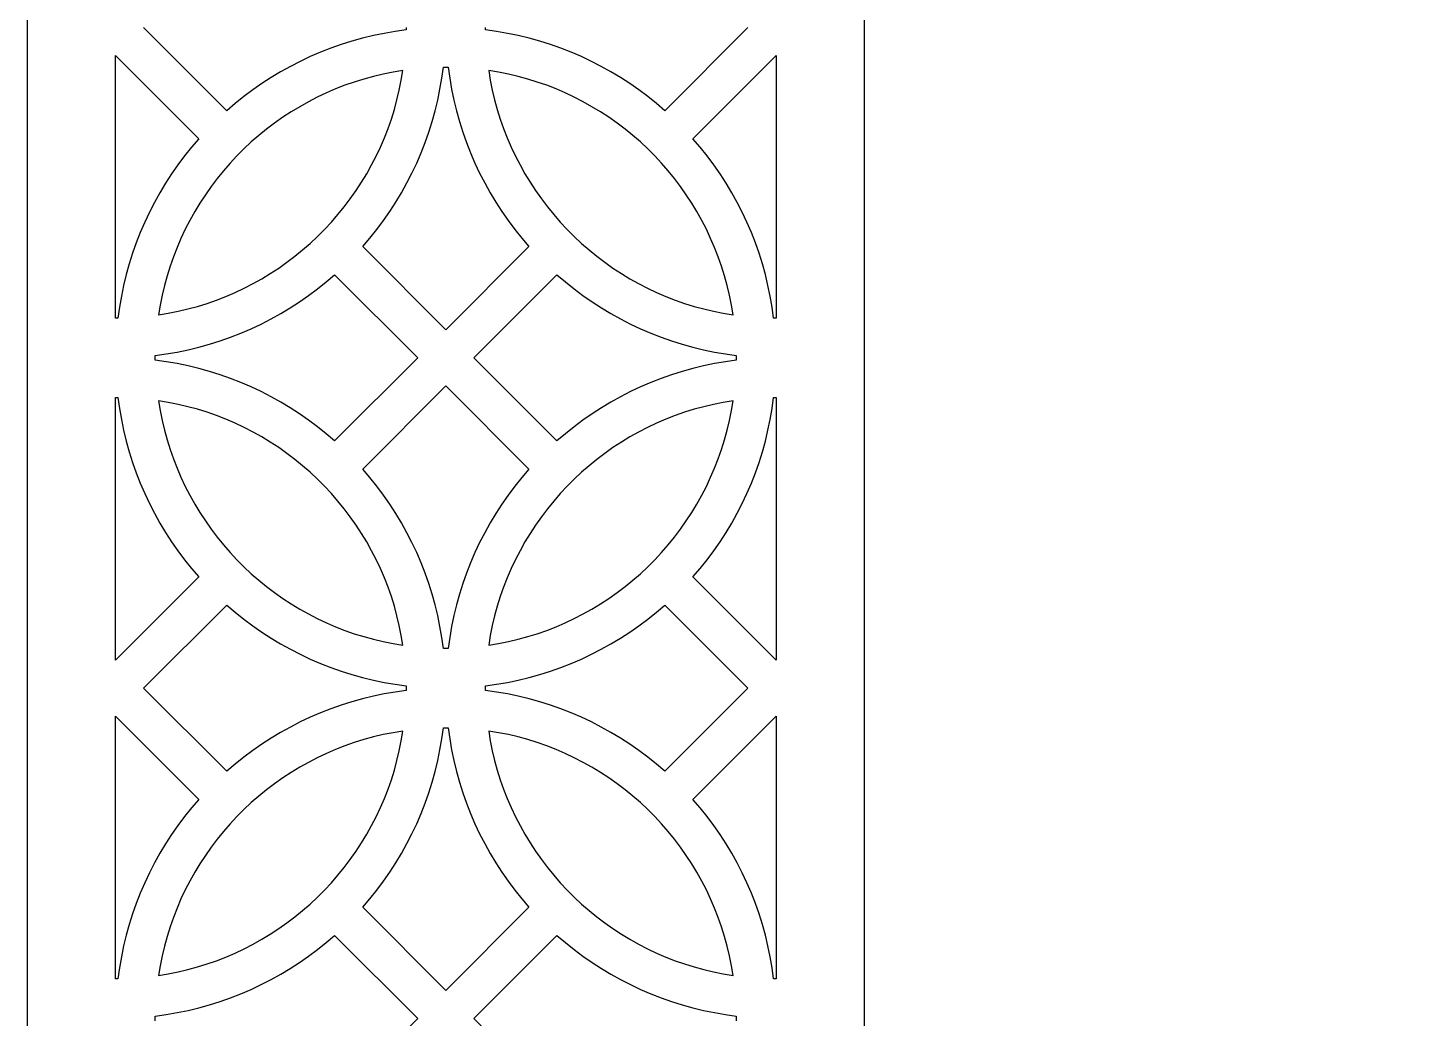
# Model space of a CAD drawing. Extents: x 0 to 625, y 0 to 1950.
# Drawn here: x 0 to 312.5, y 995 to 1220 of the extents above; entities that cross this region are included whole.
import ezdxf

# ---------------------------------------------------------------- set-up
doc = ezdxf.new("R2010")
doc.units = 0
doc.layers.add('Default_Layer', color=1, linetype='CONTINUOUS')

msp = doc.modelspace()

# ---------------------------------------------------------------- linework, layer by layer
at = {"layer": 'Default_Layer'}
for points in [[(190, 1950), (190, 190), (625, 190), (625, 0), (0, 0), (0, 1950), (190, 1950)], [(20, 1154.02), (20, 1213.64), (38.88, 1194.76), (37.24, 1192.85), (35.66, 1190.88), (34.15, 1188.86), (32.72, 1186.79), (31.35, 1184.68), (30.05, 1182.51), (28.83, 1180.31), (27.68, 1178.07), (26.61, 1175.79), (25.61, 1173.47), (24.69, 1171.13), (23.86, 1168.75), (23.1, 1166.35), (22.42, 1163.92), (21.83, 1161.47), (21.32, 1159), (20.89, 1156.52), (20.54, 1154.03), (20, 1154.02)], [(170, 1213.63), (170, 1154.02), (169.46, 1154.03), (169.11, 1156.52), (168.68, 1159), (168.17, 1161.47), (167.58, 1163.92), (166.9, 1166.35), (166.14, 1168.75), (165.31, 1171.13), (164.39, 1173.47), (163.39, 1175.79), (162.32, 1178.07), (161.17, 1180.31), (159.95, 1182.51), (158.65, 1184.68), (157.29, 1186.79), (155.85, 1188.86), (154.34, 1190.88), (152.76, 1192.85), (151.13, 1194.76), (170, 1213.63)], [(29.74, 1154.75), (31.98, 1155.12), (34.21, 1155.57), (36.42, 1156.1), (38.61, 1156.7), (40.78, 1157.38), (42.92, 1158.13), (45.04, 1158.96), (47.13, 1159.86), (49.18, 1160.83), (51.21, 1161.87), (53.19, 1162.98), (55.13, 1164.15), (57.04, 1165.4), (58.9, 1166.71), (60.71, 1168.08), (62.47, 1169.51), (64.19, 1171), (65.85, 1172.55), (67.46, 1174.16), (69.01, 1175.82), (70.5, 1177.54), (71.93, 1179.3), (73.3, 1181.11), (74.61, 1182.97), (75.86, 1184.88), (77.03, 1186.82), (78.14, 1188.8), (79.18, 1190.83), (80.15, 1192.88), (81.05, 1194.97), (81.88, 1197.09), (82.63, 1199.23), (83.31, 1201.4), (83.91, 1203.59), (84.44, 1205.8), (84.89, 1208.03), (85.26, 1210.27), (83.02, 1209.9), (80.79, 1209.45), (78.58, 1208.92), (76.39, 1208.32), (74.22, 1207.64), (72.08, 1206.89), (69.96, 1206.06), (67.87, 1205.16), (65.82, 1204.19), (63.8, 1203.15), (61.81, 1202.04), (59.87, 1200.86), (57.96, 1199.62), (56.11, 1198.31), (54.29, 1196.94), (52.53, 1195.51), (50.81, 1194.02), (49.15, 1192.47), (47.54, 1190.86), (45.99, 1189.2), (44.5, 1187.48), (43.07, 1185.72), (41.7, 1183.9), (40.39, 1182.05), (39.15, 1180.14), (37.97, 1178.2), (36.86, 1176.21), (35.82, 1174.19), (34.85, 1172.14), (33.95, 1170.05), (33.12, 1167.93), (32.37, 1165.79), (31.69, 1163.62), (31.09, 1161.43), (30.56, 1159.22), (30.11, 1156.99), (29.74, 1154.75)], [(85.26, 1210.27), (83.02, 1209.9), (80.79, 1209.45), (78.58, 1208.92), (76.39, 1208.32), (74.22, 1207.64), (72.08, 1206.89), (69.96, 1206.06), (67.87, 1205.16), (65.82, 1204.19), (63.8, 1203.15), (61.81, 1202.04), (59.87, 1200.86), (57.96, 1199.62), (56.11, 1198.31), (54.29, 1196.94), (52.53, 1195.51), (50.81, 1194.02), (49.15, 1192.47), (47.54, 1190.86), (45.99, 1189.2), (44.5, 1187.48), (43.07, 1185.72), (41.7, 1183.9), (40.39, 1182.05), (39.15, 1180.14), (37.97, 1178.2), (36.86, 1176.21), (35.82, 1174.19), (34.85, 1172.14), (33.95, 1170.05), (33.12, 1167.93), (32.37, 1165.79), (31.69, 1163.62), (31.09, 1161.43), (30.56, 1159.22), (30.11, 1156.99), (29.74, 1154.75), (31.98, 1155.12), (34.21, 1155.57), (36.42, 1156.1), (38.61, 1156.7), (40.78, 1157.38), (42.92, 1158.13), (45.04, 1158.96), (47.13, 1159.86), (49.18, 1160.83), (51.21, 1161.87), (53.19, 1162.98), (55.13, 1164.15), (57.04, 1165.4), (58.9, 1166.71), (60.71, 1168.08), (62.47, 1169.51), (64.19, 1171), (65.85, 1172.55), (67.46, 1174.16), (69.01, 1175.82), (70.5, 1177.54), (71.93, 1179.3), (73.3, 1181.11), (74.61, 1182.97), (75.86, 1184.88), (77.03, 1186.82), (78.14, 1188.8), (79.18, 1190.83), (80.15, 1192.88), (81.05, 1194.97), (81.88, 1197.09), (82.63, 1199.23), (83.31, 1201.4), (83.91, 1203.59), (84.44, 1205.8), (84.89, 1208.03), (85.26, 1210.27)], [(113.88, 1170.26), (95, 1151.38), (76.12, 1170.26), (77.76, 1172.17), (79.34, 1174.14), (80.85, 1176.16), (82.28, 1178.23), (83.65, 1180.34), (84.95, 1182.5), (86.17, 1184.71), (87.32, 1186.95), (88.39, 1189.23), (89.39, 1191.54), (90.31, 1193.89), (91.14, 1196.27), (91.9, 1198.67), (92.58, 1201.1), (93.17, 1203.55), (93.68, 1206.01), (94.11, 1208.5), (94.46, 1210.99), (95.54, 1210.99), (95.89, 1208.5), (96.32, 1206.01), (96.83, 1203.55), (97.42, 1201.1), (98.1, 1198.67), (98.86, 1196.27), (99.7, 1193.89), (100.61, 1191.54), (101.61, 1189.23), (102.68, 1186.95), (103.83, 1184.71), (105.05, 1182.5), (106.35, 1180.34), (107.72, 1178.23), (109.16, 1176.16), (110.66, 1174.14), (112.24, 1172.17), (113.88, 1170.26)], [(104.74, 1210.27), (105.11, 1208.03), (105.56, 1205.8), (106.09, 1203.59), (106.69, 1201.4), (107.37, 1199.23), (108.12, 1197.09), (108.95, 1194.97), (109.85, 1192.88), (110.82, 1190.83), (111.86, 1188.8), (112.97, 1186.82), (114.15, 1184.88), (115.39, 1182.97), (116.7, 1181.11), (118.07, 1179.3), (119.5, 1177.54), (120.99, 1175.82), (122.55, 1174.16), (124.15, 1172.55), (125.81, 1171), (127.53, 1169.51), (129.29, 1168.08), (131.11, 1166.71), (132.96, 1165.4), (134.87, 1164.15), (136.81, 1162.98), (138.8, 1161.87), (140.82, 1160.83), (142.87, 1159.86), (144.96, 1158.96), (147.08, 1158.13), (149.22, 1157.38), (151.39, 1156.7), (153.58, 1156.1), (155.79, 1155.57), (158.02, 1155.12), (160.26, 1154.75), (159.89, 1156.99), (159.44, 1159.22), (158.91, 1161.43), (158.31, 1163.62), (157.63, 1165.79), (156.88, 1167.93), (156.05, 1170.05), (155.15, 1172.14), (154.18, 1174.19), (153.14, 1176.21), (152.03, 1178.2), (150.86, 1180.14), (149.61, 1182.05), (148.3, 1183.9), (146.93, 1185.72), (145.5, 1187.48), (144.01, 1189.2), (142.46, 1190.86), (140.85, 1192.47), (139.19, 1194.02), (137.47, 1195.51), (135.71, 1196.94), (133.9, 1198.31), (132.04, 1199.62), (130.13, 1200.86), (128.19, 1202.04), (126.21, 1203.15), (124.18, 1204.19), (122.13, 1205.16), (120.04, 1206.06), (117.92, 1206.89), (115.78, 1207.64), (113.61, 1208.32), (111.42, 1208.92), (109.21, 1209.45), (106.98, 1209.9), (104.74, 1210.27)], [(160.26, 1154.75), (159.89, 1156.99), (159.44, 1159.22), (158.91, 1161.43), (158.31, 1163.62), (157.63, 1165.79), (156.88, 1167.93), (156.05, 1170.05), (155.15, 1172.14), (154.18, 1174.19), (153.14, 1176.21), (152.03, 1178.2), (150.86, 1180.14), (149.61, 1182.05), (148.3, 1183.9), (146.93, 1185.72), (145.5, 1187.48), (144.01, 1189.2), (142.46, 1190.86), (140.85, 1192.47), (139.19, 1194.02), (137.47, 1195.51), (135.71, 1196.94), (133.9, 1198.31), (132.04, 1199.62), (130.13, 1200.86), (128.19, 1202.04), (126.21, 1203.15), (124.18, 1204.19), (122.13, 1205.16), (120.04, 1206.06), (117.92, 1206.89), (115.78, 1207.64), (113.61, 1208.32), (111.42, 1208.92), (109.21, 1209.45), (106.98, 1209.9), (104.74, 1210.27), (105.11, 1208.03), (105.56, 1205.8), (106.09, 1203.59), (106.69, 1201.4), (107.37, 1199.23), (108.12, 1197.09), (108.95, 1194.97), (109.85, 1192.88), (110.82, 1190.83), (111.86, 1188.8), (112.97, 1186.82), (114.15, 1184.88), (115.39, 1182.97), (116.7, 1181.11), (118.07, 1179.3), (119.5, 1177.54), (120.99, 1175.82), (122.55, 1174.16), (124.15, 1172.55), (125.81, 1171), (127.53, 1169.51), (129.29, 1168.08), (131.11, 1166.71), (132.96, 1165.4), (134.87, 1164.15), (136.81, 1162.98), (138.8, 1161.87), (140.82, 1160.83), (142.87, 1159.86), (144.96, 1158.96), (147.08, 1158.13), (149.22, 1157.38), (151.39, 1156.7), (153.58, 1156.1), (155.79, 1155.57), (158.02, 1155.12), (160.26, 1154.75)], [(69.75, 1126.13), (67.84, 1127.77), (65.87, 1129.35), (63.85, 1130.85), (61.78, 1132.29), (59.67, 1133.66), (57.51, 1134.96), (55.3, 1136.18), (53.06, 1137.33), (50.78, 1138.4), (48.47, 1139.4), (46.12, 1140.31), (43.74, 1141.15), (41.34, 1141.91), (38.91, 1142.59), (36.46, 1143.18), (34, 1143.69), (31.51, 1144.12), (29.02, 1144.47), (29.02, 1145.55), (31.51, 1145.9), (34, 1146.33), (36.46, 1146.84), (38.91, 1147.43), (41.34, 1148.11), (43.74, 1148.87), (46.12, 1149.7), (48.47, 1150.62), (50.78, 1151.62), (53.06, 1152.69), (55.3, 1153.84), (57.51, 1155.06), (59.67, 1156.36), (61.78, 1157.73), (63.85, 1159.16), (65.87, 1160.67), (67.84, 1162.25), (69.75, 1163.89), (88.63, 1145.01), (69.75, 1126.13)], [(120.25, 1126.13), (101.37, 1145.01), (120.25, 1163.89), (122.16, 1162.25), (124.13, 1160.67), (126.15, 1159.16), (128.22, 1157.73), (130.33, 1156.36), (132.5, 1155.06), (134.7, 1153.84), (136.94, 1152.69), (139.22, 1151.62), (141.54, 1150.62), (143.88, 1149.7), (146.26, 1148.87), (148.66, 1148.11), (151.09, 1147.43), (153.54, 1146.84), (156.01, 1146.33), (158.49, 1145.9), (160.98, 1145.55), (160.98, 1144.47), (158.49, 1144.12), (156.01, 1143.69), (153.54, 1143.18), (151.09, 1142.59), (148.66, 1141.91), (146.26, 1141.15), (143.88, 1140.31), (141.54, 1139.4), (139.22, 1138.4), (136.94, 1137.33), (134.7, 1136.18), (132.5, 1134.96), (130.33, 1133.66), (128.22, 1132.29), (126.15, 1130.85), (124.13, 1129.35), (122.16, 1127.77), (120.25, 1126.13)], [(113.88, 1119.76), (112.24, 1117.85), (110.66, 1115.88), (109.16, 1113.86), (107.72, 1111.79), (106.35, 1109.67), (105.05, 1107.51), (103.83, 1105.31), (102.68, 1103.07), (101.61, 1100.79), (100.61, 1098.47), (99.7, 1096.13), (98.86, 1093.75), (98.1, 1091.35), (97.42, 1088.92), (96.83, 1086.47), (96.32, 1084), (95.89, 1081.52), (95.54, 1079.03), (94.46, 1079.03), (94.11, 1081.52), (93.68, 1084), (93.17, 1086.47), (92.58, 1088.92), (91.9, 1091.35), (91.14, 1093.75), (90.31, 1096.13), (89.39, 1098.47), (88.39, 1100.79), (87.32, 1103.07), (86.17, 1105.31), (84.95, 1107.51), (83.65, 1109.67), (82.28, 1111.79), (80.85, 1113.86), (79.34, 1115.88), (77.76, 1117.85), (76.12, 1119.76), (95, 1138.63), (113.88, 1119.76)], [(20, 1076.38), (20, 1135.99), (20.54, 1135.99), (20.89, 1133.5), (21.32, 1131.01), (21.83, 1128.55), (22.42, 1126.1), (23.1, 1123.67), (23.86, 1121.27), (24.69, 1118.89), (25.61, 1116.54), (26.61, 1114.23), (27.68, 1111.95), (28.83, 1109.71), (30.05, 1107.5), (31.35, 1105.34), (32.72, 1103.23), (34.15, 1101.16), (35.66, 1099.14), (37.24, 1097.17), (38.88, 1095.26), (20, 1076.38)], [(85.26, 1079.75), (84.89, 1081.99), (84.44, 1084.22), (83.91, 1086.43), (83.31, 1088.62), (82.63, 1090.79), (81.88, 1092.93), (81.05, 1095.05), (80.15, 1097.14), (79.18, 1099.19), (78.14, 1101.21), (77.03, 1103.2), (75.86, 1105.14), (74.61, 1107.05), (73.3, 1108.9), (71.93, 1110.72), (70.5, 1112.48), (69.01, 1114.2), (67.46, 1115.86), (65.85, 1117.46), (64.19, 1119.02), (62.47, 1120.51), (60.71, 1121.94), (58.9, 1123.31), (57.04, 1124.62), (55.13, 1125.86), (53.19, 1127.04), (51.21, 1128.15), (49.18, 1129.19), (47.13, 1130.16), (45.04, 1131.06), (42.92, 1131.88), (40.78, 1132.64), (38.61, 1133.32), (36.42, 1133.92), (34.21, 1134.45), (31.98, 1134.9), (29.74, 1135.27), (30.11, 1133.03), (30.56, 1130.8), (31.09, 1128.59), (31.69, 1126.4), (32.37, 1124.23), (33.12, 1122.09), (33.95, 1119.97), (34.85, 1117.88), (35.82, 1115.82), (36.86, 1113.8), (37.97, 1111.82), (39.15, 1109.88), (40.39, 1107.97), (41.7, 1106.11), (43.07, 1104.3), (44.5, 1102.54), (45.99, 1100.82), (47.54, 1099.16), (49.15, 1097.55), (50.81, 1096), (52.53, 1094.51), (54.29, 1093.08), (56.11, 1091.71), (57.96, 1090.4), (59.87, 1089.15), (61.81, 1087.98), (63.8, 1086.87), (65.82, 1085.83), (67.87, 1084.86), (69.96, 1083.96), (72.08, 1083.13), (74.22, 1082.38), (76.39, 1081.7), (78.58, 1081.1), (80.79, 1080.57), (83.02, 1080.12), (85.26, 1079.75)], [(29.74, 1135.27), (30.11, 1133.03), (30.56, 1130.8), (31.09, 1128.59), (31.69, 1126.4), (32.37, 1124.23), (33.12, 1122.09), (33.95, 1119.97), (34.85, 1117.88), (35.82, 1115.82), (36.86, 1113.8), (37.97, 1111.82), (39.15, 1109.88), (40.39, 1107.97), (41.7, 1106.11), (43.07, 1104.3), (44.5, 1102.54), (45.99, 1100.82), (47.54, 1099.16), (49.15, 1097.55), (50.81, 1096), (52.53, 1094.51), (54.29, 1093.08), (56.11, 1091.71), (57.96, 1090.4), (59.87, 1089.15), (61.81, 1087.98), (63.8, 1086.87), (65.82, 1085.83), (67.87, 1084.86), (69.96, 1083.96), (72.08, 1083.13), (74.22, 1082.38), (76.39, 1081.7), (78.58, 1081.1), (80.79, 1080.57), (83.02, 1080.12), (85.26, 1079.75), (84.89, 1081.99), (84.44, 1084.22), (83.91, 1086.43), (83.31, 1088.62), (82.63, 1090.79), (81.88, 1092.93), (81.05, 1095.05), (80.15, 1097.14), (79.18, 1099.19), (78.14, 1101.21), (77.03, 1103.2), (75.86, 1105.14), (74.61, 1107.05), (73.3, 1108.9), (71.93, 1110.72), (70.5, 1112.48), (69.01, 1114.2), (67.46, 1115.86), (65.85, 1117.46), (64.19, 1119.02), (62.47, 1120.51), (60.71, 1121.94), (58.9, 1123.31), (57.04, 1124.62), (55.13, 1125.86), (53.19, 1127.04), (51.21, 1128.15), (49.18, 1129.19), (47.13, 1130.16), (45.04, 1131.06), (42.92, 1131.88), (40.78, 1132.64), (38.61, 1133.32), (36.42, 1133.92), (34.21, 1134.45), (31.98, 1134.9), (29.74, 1135.27)], [(160.26, 1135.27), (158.02, 1134.9), (155.79, 1134.45), (153.58, 1133.92), (151.39, 1133.32), (149.22, 1132.64), (147.08, 1131.88), (144.96, 1131.06), (142.87, 1130.16), (140.82, 1129.19), (138.8, 1128.15), (136.81, 1127.04), (134.87, 1125.86), (132.96, 1124.62), (131.11, 1123.31), (129.29, 1121.94), (127.53, 1120.51), (125.81, 1119.02), (124.15, 1117.46), (122.55, 1115.86), (120.99, 1114.2), (119.5, 1112.48), (118.07, 1110.72), (116.7, 1108.9), (115.39, 1107.05), (114.15, 1105.14), (112.97, 1103.2), (111.86, 1101.21), (110.82, 1099.19), (109.85, 1097.14), (108.95, 1095.05), (108.12, 1092.93), (107.37, 1090.79), (106.69, 1088.62), (106.09, 1086.43), (105.56, 1084.22), (105.11, 1081.99), (104.74, 1079.75), (106.98, 1080.12), (109.21, 1080.57), (111.42, 1081.1), (113.61, 1081.7), (115.78, 1082.38), (117.92, 1083.13), (120.04, 1083.96), (122.13, 1084.86), (124.18, 1085.83), (126.21, 1086.87), (128.19, 1087.98), (130.13, 1089.15), (132.04, 1090.4), (133.9, 1091.71), (135.71, 1093.08), (137.47, 1094.51), (139.19, 1096), (140.85, 1097.55), (142.46, 1099.16), (144.01, 1100.82), (145.5, 1102.54), (146.93, 1104.3), (148.3, 1106.11), (149.61, 1107.97), (150.86, 1109.88), (152.03, 1111.82), (153.14, 1113.8), (154.18, 1115.82), (155.15, 1117.88), (156.05, 1119.97), (156.88, 1122.09), (157.63, 1124.23), (158.31, 1126.4), (158.91, 1128.59), (159.44, 1130.8), (159.89, 1133.03), (160.26, 1135.27)], [(104.74, 1079.75), (106.98, 1080.12), (109.21, 1080.57), (111.42, 1081.1), (113.61, 1081.7), (115.78, 1082.38), (117.92, 1083.13), (120.04, 1083.96), (122.13, 1084.86), (124.18, 1085.83), (126.21, 1086.87), (128.19, 1087.98), (130.13, 1089.15), (132.04, 1090.4), (133.9, 1091.71), (135.71, 1093.08), (137.47, 1094.51), (139.19, 1096), (140.85, 1097.55), (142.46, 1099.16), (144.01, 1100.82), (145.5, 1102.54), (146.93, 1104.3), (148.3, 1106.11), (149.61, 1107.97), (150.86, 1109.88), (152.03, 1111.82), (153.14, 1113.8), (154.18, 1115.82), (155.15, 1117.88), (156.05, 1119.97), (156.88, 1122.09), (157.63, 1124.23), (158.31, 1126.4), (158.91, 1128.59), (159.44, 1130.8), (159.89, 1133.03), (160.26, 1135.27), (158.02, 1134.9), (155.79, 1134.45), (153.58, 1133.92), (151.39, 1133.32), (149.22, 1132.64), (147.08, 1131.88), (144.96, 1131.06), (142.87, 1130.16), (140.82, 1129.19), (138.8, 1128.15), (136.81, 1127.04), (134.87, 1125.86), (132.96, 1124.62), (131.11, 1123.31), (129.29, 1121.94), (127.53, 1120.51), (125.81, 1119.02), (124.15, 1117.46), (122.55, 1115.86), (120.99, 1114.2), (119.5, 1112.48), (118.07, 1110.72), (116.7, 1108.9), (115.39, 1107.05), (114.15, 1105.14), (112.97, 1103.2), (111.86, 1101.21), (110.82, 1099.19), (109.85, 1097.14), (108.95, 1095.05), (108.12, 1092.93), (107.37, 1090.79), (106.69, 1088.62), (106.09, 1086.43), (105.56, 1084.22), (105.11, 1081.99), (104.74, 1079.75)], [(170, 1135.99), (170, 1076.38), (151.13, 1095.26), (152.76, 1097.17), (154.34, 1099.14), (155.85, 1101.16), (157.29, 1103.23), (158.65, 1105.34), (159.95, 1107.5), (161.17, 1109.71), (162.32, 1111.95), (163.39, 1114.23), (164.39, 1116.54), (165.31, 1118.89), (166.14, 1121.27), (166.9, 1123.67), (167.58, 1126.1), (168.17, 1128.55), (168.68, 1131.01), (169.11, 1133.5), (169.46, 1135.99), (170, 1135.99)], [(45.25, 1051.13), (26.37, 1070.01), (45.25, 1088.88), (47.16, 1087.24), (49.13, 1085.67), (51.15, 1084.16), (53.22, 1082.72), (55.33, 1081.36), (57.49, 1080.06), (59.7, 1078.84), (61.94, 1077.69), (64.22, 1076.62), (66.54, 1075.62), (68.88, 1074.7), (71.26, 1073.87), (73.66, 1073.11), (76.09, 1072.43), (78.54, 1071.84), (81, 1071.33), (83.49, 1070.9), (85.98, 1070.55), (85.99, 1070.01), (85.98, 1069.46), (83.49, 1069.12), (81, 1068.69), (78.54, 1068.18), (76.09, 1067.59), (73.66, 1066.91), (71.26, 1066.15), (68.88, 1065.31), (66.54, 1064.4), (64.22, 1063.4), (61.94, 1062.33), (59.7, 1061.18), (57.49, 1059.96), (55.33, 1058.66), (53.22, 1057.29), (51.15, 1055.85), (49.13, 1054.35), (47.16, 1052.77), (45.25, 1051.13)], [(144.75, 1088.88), (163.63, 1070.01), (144.75, 1051.13), (142.84, 1052.77), (140.87, 1054.35), (138.85, 1055.85), (136.78, 1057.29), (134.67, 1058.66), (132.51, 1059.96), (130.3, 1061.18), (128.06, 1062.33), (125.78, 1063.4), (123.47, 1064.4), (121.12, 1065.31), (118.74, 1066.15), (116.34, 1066.91), (113.91, 1067.59), (111.46, 1068.18), (109, 1068.69), (106.51, 1069.12), (104.02, 1069.46), (104.02, 1070.01), (104.02, 1070.55), (106.51, 1070.9), (109, 1071.33), (111.46, 1071.84), (113.91, 1072.43), (116.34, 1073.11), (118.74, 1073.87), (121.12, 1074.7), (123.47, 1075.62), (125.78, 1076.62), (128.06, 1077.69), (130.3, 1078.84), (132.51, 1080.06), (134.67, 1081.36), (136.78, 1082.72), (138.85, 1084.16), (140.87, 1085.67), (142.84, 1087.24), (144.75, 1088.88)], [(20, 1004.02), (20, 1063.63), (38.88, 1044.76), (37.24, 1042.84), (35.66, 1040.88), (34.15, 1038.86), (32.72, 1036.79), (31.35, 1034.67), (30.05, 1032.51), (28.83, 1030.31), (27.68, 1028.07), (26.61, 1025.79), (25.61, 1023.47), (24.69, 1021.13), (23.86, 1018.75), (23.1, 1016.35), (22.42, 1013.92), (21.83, 1011.47), (21.32, 1009), (20.89, 1006.52), (20.54, 1004.02), (20, 1004.02)], [(170, 1063.63), (170, 1004.02), (169.46, 1004.02), (169.11, 1006.52), (168.68, 1009), (168.17, 1011.47), (167.58, 1013.92), (166.9, 1016.35), (166.14, 1018.75), (165.31, 1021.13), (164.39, 1023.47), (163.39, 1025.79), (162.32, 1028.07), (161.17, 1030.31), (159.95, 1032.51), (158.65, 1034.67), (157.29, 1036.79), (155.85, 1038.86), (154.34, 1040.88), (152.76, 1042.84), (151.13, 1044.76), (170, 1063.63)], [(29.74, 1004.74), (31.98, 1005.12), (34.21, 1005.57), (36.42, 1006.1), (38.61, 1006.7), (40.78, 1007.38), (42.92, 1008.13), (45.04, 1008.96), (47.13, 1009.86), (49.18, 1010.83), (51.21, 1011.87), (53.19, 1012.98), (55.13, 1014.15), (57.04, 1015.4), (58.9, 1016.7), (60.71, 1018.08), (62.47, 1019.51), (64.19, 1021), (65.85, 1022.55), (67.46, 1024.16), (69.01, 1025.82), (70.5, 1027.54), (71.93, 1029.3), (73.3, 1031.11), (74.61, 1032.97), (75.86, 1034.87), (77.03, 1036.82), (78.14, 1038.8), (79.18, 1040.82), (80.15, 1042.88), (81.05, 1044.97), (81.88, 1047.09), (82.63, 1049.23), (83.31, 1051.4), (83.91, 1053.59), (84.44, 1055.8), (84.89, 1058.03), (85.26, 1060.27), (83.02, 1059.9), (80.79, 1059.45), (78.58, 1058.92), (76.39, 1058.32), (74.22, 1057.64), (72.08, 1056.88), (69.96, 1056.06), (67.87, 1055.16), (65.82, 1054.19), (63.8, 1053.15), (61.81, 1052.04), (59.87, 1050.86), (57.96, 1049.62), (56.11, 1048.31), (54.29, 1046.94), (52.53, 1045.51), (50.81, 1044.01), (49.15, 1042.46), (47.54, 1040.86), (45.99, 1039.19), (44.5, 1037.48), (43.07, 1035.72), (41.7, 1033.9), (40.39, 1032.04), (39.15, 1030.14), (37.97, 1028.2), (36.86, 1026.21), (35.82, 1024.19), (34.85, 1022.14), (33.95, 1020.05), (33.12, 1017.93), (32.37, 1015.79), (31.69, 1013.62), (31.09, 1011.43), (30.56, 1009.21), (30.11, 1006.99), (29.74, 1004.74)], [(85.26, 1060.27), (83.02, 1059.9), (80.79, 1059.45), (78.58, 1058.92), (76.39, 1058.32), (74.22, 1057.64), (72.08, 1056.88), (69.96, 1056.06), (67.87, 1055.16), (65.82, 1054.19), (63.8, 1053.15), (61.81, 1052.04), (59.87, 1050.86), (57.96, 1049.62), (56.11, 1048.31), (54.29, 1046.94), (52.53, 1045.51), (50.81, 1044.01), (49.15, 1042.46), (47.54, 1040.86), (45.99, 1039.19), (44.5, 1037.48), (43.07, 1035.72), (41.7, 1033.9), (40.39, 1032.04), (39.15, 1030.14), (37.97, 1028.2), (36.86, 1026.21), (35.82, 1024.19), (34.85, 1022.14), (33.95, 1020.05), (33.12, 1017.93), (32.37, 1015.79), (31.69, 1013.62), (31.09, 1011.43), (30.56, 1009.21), (30.11, 1006.99), (29.74, 1004.74), (31.98, 1005.12), (34.21, 1005.57), (36.42, 1006.1), (38.61, 1006.7), (40.78, 1007.38), (42.92, 1008.13), (45.04, 1008.96), (47.13, 1009.86), (49.18, 1010.83), (51.21, 1011.87), (53.19, 1012.98), (55.13, 1014.15), (57.04, 1015.4), (58.9, 1016.7), (60.71, 1018.08), (62.47, 1019.51), (64.19, 1021), (65.85, 1022.55), (67.46, 1024.16), (69.01, 1025.82), (70.5, 1027.54), (71.93, 1029.3), (73.3, 1031.11), (74.61, 1032.97), (75.86, 1034.87), (77.03, 1036.82), (78.14, 1038.8), (79.18, 1040.82), (80.15, 1042.88), (81.05, 1044.97), (81.88, 1047.09), (82.63, 1049.23), (83.31, 1051.4), (83.91, 1053.59), (84.44, 1055.8), (84.89, 1058.03), (85.26, 1060.27)], [(113.88, 1020.26), (95, 1001.38), (76.12, 1020.26), (77.76, 1022.17), (79.34, 1024.14), (80.85, 1026.16), (82.28, 1028.23), (83.65, 1030.34), (84.95, 1032.5), (86.17, 1034.71), (87.32, 1036.95), (88.39, 1039.23), (89.39, 1041.54), (90.31, 1043.89), (91.14, 1046.27), (91.9, 1048.67), (92.58, 1051.1), (93.17, 1053.55), (93.68, 1056.01), (94.11, 1058.5), (94.46, 1060.99), (95.54, 1060.99), (95.89, 1058.5), (96.32, 1056.01), (96.83, 1053.55), (97.42, 1051.1), (98.1, 1048.67), (98.86, 1046.27), (99.7, 1043.89), (100.61, 1041.54), (101.61, 1039.23), (102.68, 1036.95), (103.83, 1034.71), (105.05, 1032.5), (106.35, 1030.34), (107.72, 1028.23), (109.16, 1026.16), (110.66, 1024.14), (112.24, 1022.17), (113.88, 1020.26)], [(104.74, 1060.27), (105.11, 1058.03), (105.56, 1055.8), (106.09, 1053.59), (106.69, 1051.4), (107.37, 1049.23), (108.12, 1047.09), (108.95, 1044.97), (109.85, 1042.88), (110.82, 1040.82), (111.86, 1038.8), (112.97, 1036.82), (114.15, 1034.87), (115.39, 1032.97), (116.7, 1031.11), (118.07, 1029.3), (119.5, 1027.54), (120.99, 1025.82), (122.55, 1024.16), (124.15, 1022.55), (125.81, 1021), (127.53, 1019.51), (129.29, 1018.08), (131.11, 1016.7), (132.96, 1015.4), (134.87, 1014.15), (136.81, 1012.98), (138.8, 1011.87), (140.82, 1010.83), (142.87, 1009.86), (144.96, 1008.96), (147.08, 1008.13), (149.22, 1007.38), (151.39, 1006.7), (153.58, 1006.1), (155.79, 1005.57), (158.02, 1005.12), (160.26, 1004.74), (159.89, 1006.99), (159.44, 1009.21), (158.91, 1011.43), (158.31, 1013.62), (157.63, 1015.79), (156.88, 1017.93), (156.05, 1020.05), (155.15, 1022.14), (154.18, 1024.19), (153.14, 1026.21), (152.03, 1028.2), (150.86, 1030.14), (149.61, 1032.04), (148.3, 1033.9), (146.93, 1035.72), (145.5, 1037.48), (144.01, 1039.19), (142.46, 1040.86), (140.85, 1042.46), (139.19, 1044.01), (137.47, 1045.51), (135.71, 1046.94), (133.9, 1048.31), (132.04, 1049.62), (130.13, 1050.86), (128.19, 1052.04), (126.21, 1053.15), (124.18, 1054.19), (122.13, 1055.16), (120.04, 1056.06), (117.92, 1056.88), (115.78, 1057.64), (113.61, 1058.32), (111.42, 1058.92), (109.21, 1059.45), (106.98, 1059.9), (104.74, 1060.27)], [(160.26, 1004.74), (159.89, 1006.99), (159.44, 1009.21), (158.91, 1011.43), (158.31, 1013.62), (157.63, 1015.79), (156.88, 1017.93), (156.05, 1020.05), (155.15, 1022.14), (154.18, 1024.19), (153.14, 1026.21), (152.03, 1028.2), (150.86, 1030.14), (149.61, 1032.04), (148.3, 1033.9), (146.93, 1035.72), (145.5, 1037.48), (144.01, 1039.19), (142.46, 1040.86), (140.85, 1042.46), (139.19, 1044.01), (137.47, 1045.51), (135.71, 1046.94), (133.9, 1048.31), (132.04, 1049.62), (130.13, 1050.86), (128.19, 1052.04), (126.21, 1053.15), (124.18, 1054.19), (122.13, 1055.16), (120.04, 1056.06), (117.92, 1056.88), (115.78, 1057.64), (113.61, 1058.32), (111.42, 1058.92), (109.21, 1059.45), (106.98, 1059.9), (104.74, 1060.27), (105.11, 1058.03), (105.56, 1055.8), (106.09, 1053.59), (106.69, 1051.4), (107.37, 1049.23), (108.12, 1047.09), (108.95, 1044.97), (109.85, 1042.88), (110.82, 1040.82), (111.86, 1038.8), (112.97, 1036.82), (114.15, 1034.87), (115.39, 1032.97), (116.7, 1031.11), (118.07, 1029.3), (119.5, 1027.54), (120.99, 1025.82), (122.55, 1024.16), (124.15, 1022.55), (125.81, 1021), (127.53, 1019.51), (129.29, 1018.08), (131.11, 1016.7), (132.96, 1015.4), (134.87, 1014.15), (136.81, 1012.98), (138.8, 1011.87), (140.82, 1010.83), (142.87, 1009.86), (144.96, 1008.96), (147.08, 1008.13), (149.22, 1007.38), (151.39, 1006.7), (153.58, 1006.1), (155.79, 1005.57), (158.02, 1005.12), (160.26, 1004.74)]]:
    msp.add_lwpolyline(points, close=True, dxfattribs=at)
for points in [[(85.99, 1220.01), (85.98, 1219.47), (83.49, 1219.12), (81, 1218.69), (78.54, 1218.18), (76.09, 1217.59), (73.66, 1216.91), (71.26, 1216.15), (68.88, 1215.32), (66.54, 1214.4), (64.22, 1213.4), (61.94, 1212.33), (59.7, 1211.18), (57.49, 1209.96), (55.33, 1208.66), (53.22, 1207.29), (51.15, 1205.85), (49.13, 1204.35), (47.16, 1202.77), (45.25, 1201.13), (45.25, 1201.13), (26.37, 1220.01)], [(163.63, 1220.01), (144.75, 1201.13), (142.84, 1202.77), (140.87, 1204.35), (138.85, 1205.85), (136.78, 1207.29), (134.67, 1208.66), (132.51, 1209.96), (130.3, 1211.18), (128.06, 1212.33), (125.78, 1213.4), (123.47, 1214.4), (121.12, 1215.32), (118.74, 1216.15), (116.34, 1216.91), (113.91, 1217.59), (111.46, 1218.18), (109, 1218.69), (106.51, 1219.12), (104.02, 1219.47), (104.02, 1220.01)], [(29.02, 994.46), (29.02, 995.55), (31.51, 995.9), (34, 996.33), (36.46, 996.84), (38.91, 997.43), (41.34, 998.11), (43.74, 998.86), (46.12, 999.7), (48.47, 1000.62), (50.78, 1001.61), (53.06, 1002.69), (55.3, 1003.84), (57.51, 1005.06), (59.67, 1006.36), (61.78, 1007.72), (63.85, 1009.16), (65.87, 1010.67), (67.84, 1012.24), (69.75, 1013.88), (88.63, 995.01), (69.75, 976.13)], [(120.25, 976.13), (101.37, 995.01), (120.25, 1013.88), (122.16, 1012.24), (124.13, 1010.67), (126.15, 1009.16), (128.22, 1007.72), (130.33, 1006.36), (132.5, 1005.06), (134.7, 1003.84), (136.94, 1002.69), (139.22, 1001.61), (141.54, 1000.62), (143.88, 999.7), (146.26, 998.86), (148.66, 998.11), (151.09, 997.43), (153.54, 996.84), (156.01, 996.33), (158.49, 995.9), (160.98, 995.55), (160.98, 994.46)]]:
    msp.add_lwpolyline(points, dxfattribs=at)

doc.saveas('drawing.dxf')
